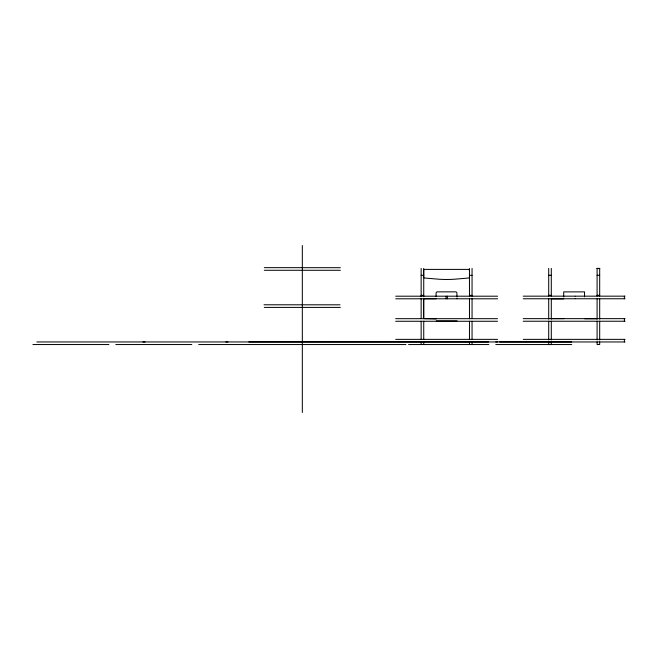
<?xml version="1.0" encoding="UTF-8"?>
<svg xmlns="http://www.w3.org/2000/svg" width="658" height="658" viewBox="0 0 658 658"><rect width="100%" height="100%" fill="white"/><g stroke="black" fill="none" stroke-linecap="round" stroke-linejoin="round"><path stroke-width="0.99" d="M264.327 267.65L340.326 267.691M597.094 268.382L599.685 268.382M597.094 268.538L599.685 268.538M264.327 270.282L340.326 270.282M421.145 275.299L423.736 275.299M548.706 275.274L551.297 275.274M597.094 275.274L599.685 275.274M469.467 275.315L472.057 275.315M548.706 295.31L551.297 295.31M597.094 295.31L599.685 295.31M421.145 295.343L423.736 295.343M469.467 295.352L472.057 295.352M395.729 296.199L497.596 296.199M523.233 296.166L575.067 296.166M575.215 296.166L625.067 296.166M395.729 298.79L497.596 298.79M523.233 298.757L575.067 298.757M575.215 298.757L625.067 298.757M551.248 298.897L563.7 298.897M264.014 304.786L340.013 304.819M264.327 307.409L340.326 307.409M551.248 318.645L563.816 318.645M395.664 318.678L497.538 318.678M523.233 318.645L625.067 318.645M584.658 318.768L597.094 318.768M523.233 321.236L625.067 321.236M395.664 321.269L497.538 321.269M395.729 339.364L497.604 339.364M523.233 339.364L625.067 339.364M142.901 341.921L145.073 341.921M225.801 341.921L227.972 341.921M248.79 341.921L488.54 341.954M495.762 341.921L571.753 341.954M36.84 341.954L497.604 341.954M499.644 341.954L625.067 341.954M32.9 344.545L108.891 344.545M115.8 344.545L191.791 344.545M198.7 344.545L405.953 344.545M408.544 344.545L488.853 344.545M495.762 344.545L571.753 344.545M436.081 298.757L423.629 298.74L423.629 318.62L436.196 318.941M624.401 296.166L624.401 298.757M624.409 318.645L624.409 321.236M624.409 339.364L624.409 341.954M599.685 268.398L599.685 296.026M599.685 298.765L599.685 319.171M599.685 321.211L599.685 339.964M599.685 341.938L599.685 344.529L597.094 344.529L597.094 341.938M597.094 268.398L597.094 296.026M597.094 298.765L597.094 319.171M597.094 321.211L597.094 339.964M584.534 296.816L584.534 291.881L563.7 291.881L563.7 296.89M551.297 268.398L551.297 296.026M551.297 298.765L551.297 319.179M551.297 321.219L551.297 339.972M551.297 341.946L551.297 344.537L548.706 344.537L548.706 341.946M548.706 268.398L548.706 296.026M548.706 298.765L548.706 319.179M548.706 321.219L548.706 339.972M472.057 268.431L472.057 296.256M472.057 298.378L472.057 318.456M472.057 321.26L472.057 339.396M472.057 341.987L472.057 344.578M469.467 268.431L469.467 296.256M469.467 298.378L469.475 318.735M469.467 321.26L469.467 339.396M469.467 341.987L469.467 344.578M457.047 320.898L436.196 320.882M456.923 296.659L456.923 293.147A1.291 1.291 0 0 0 455.624 291.856L437.381 291.856A1.291 1.291 0 0 0 436.081 293.147L436.081 296.651M456.923 298.058L456.923 298.765M447.35 296.199L447.35 298.79M446.124 296.199L446.124 298.79M423.736 268.415L423.736 296.635M423.736 298.362L423.736 318.439M423.736 321.244L423.736 339.38M423.736 341.971L423.736 344.562M421.145 268.415L421.145 296.635M421.145 298.362L421.145 318.439M421.145 321.244L421.145 339.38M421.145 341.971L421.145 344.562M302.326 245.508L302.326 412.492M469.467 276.804A1.374 1.374 0 0 1 469.17 277.676L469.006 277.832A0.905 0.905 0 0 1 468.447 278.038L455.591 279.132A115.109 115.109 0 0 1 438.68 279.198L424.69 278.038A0.905 0.905 0 0 1 424.13 277.832L423.966 277.676A1.374 1.374 0 0 1 423.67 276.804L423.67 270.635A1.374 1.374 0 0 1 423.966 269.755L424.13 269.599A0.905 0.905 0 0 1 424.69 269.402L468.447 269.402A0.905 0.905 0 0 1 469.006 269.607L469.17 269.764A1.374 1.374 0 0 1 469.467 270.635"/></g></svg>
